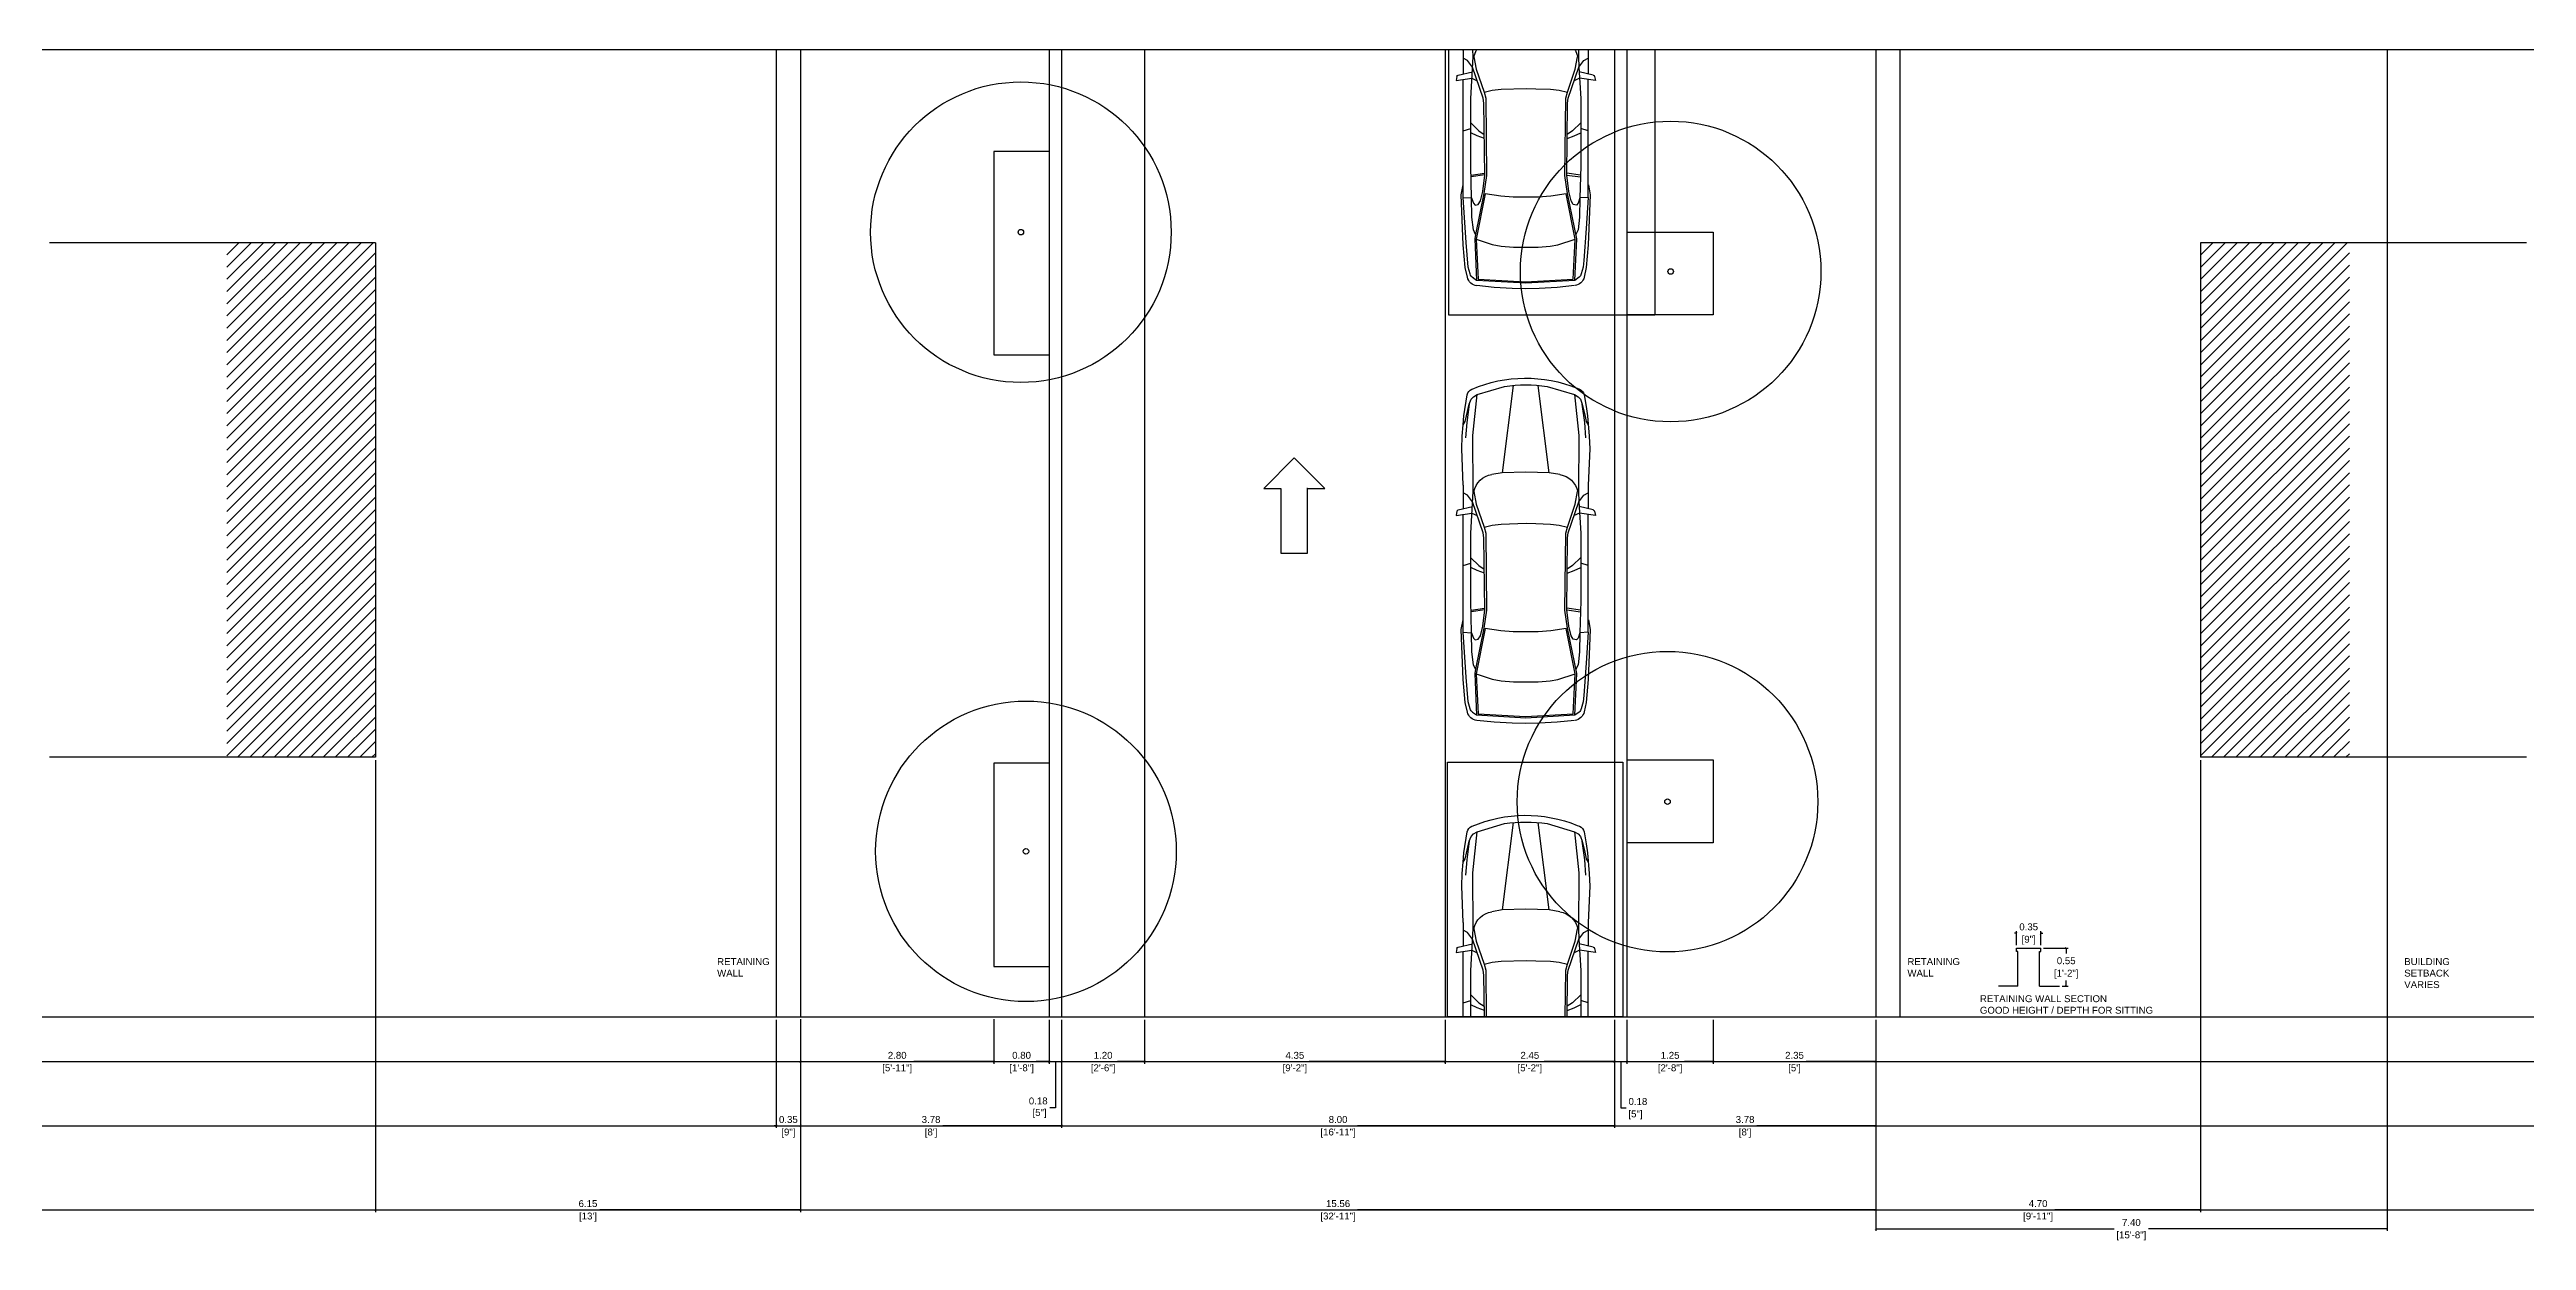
# Model space of a CAD drawing. Extents: x 4 to 262, y -261 to 351.
# Drawn here: x 37.07 to 72.91, y -237.26 to -220.03 of the extents above; entities that cross this region are included whole.
import ezdxf
from ezdxf.xclip import XClip

# ---------------------------------------------------------------- set-up
doc = ezdxf.new("R2010")
doc.units = 0
doc.header["$LTSCALE"] = 0.1
doc.header["$MEASUREMENT"] = 0
doc.header["$XCLIPFRAME"] = 2
doc.header["$PDMODE"] = 3
doc.layers.get('0').update_dxf_attribs({"color": 102})
for name, color, linetype in [('Cars', 4, 'Continuous'), ('Details', 9, 'Continuous'), ('Edge', 1, 'Continuous'), ('HIDDEN', 204, 'Continuous'), ('Lane Stripes', 2, 'Continuous'), ('Poche', 6, 'Continuous'), ('Text', 7, 'Continuous'), ('Trees', 3, 'Continuous')]:
    doc.layers.add(name, color=color, linetype=linetype)
doc.styles.get("Standard").update_dxf_attribs({"font": 'Arial.ttf'})
doc.dimstyles.get("Standard").update_dxf_attribs({"dimtxt": 0.1, "dimasz": 0.03, "dimexe": 0.03, "dimexo": 0.04, "dimgap": 0.04, "dimtad": 0, "dimtih": 1, "dimtoh": 1, "dimzin": 0, "dimdsep": 46, "dimtxsty": 'Standard', "dimblk": 'ARCHTICK', "dimblk1": 'ARCHTICK', "dimblk2": 'ARCHTICK', "dimcen": 0.09, "dimclrd": 256, "dimclre": 256, "dimadec": 0, "dimazin": 0, "dimtfac": 1, "dimtofl": 0, "dimtmove": 1, "dimatfit": 3, "dimfxl": 1, "dimtolj": 1, "dimtzin": 0, "dimlwe": -1, "dimarcsym": 0})

# ---------------------------------------------------------------- blocks, each defined once
blk = doc.blocks.new('Car 1')
at = {"color": 8, "linetype": 'Continuous'}
for p, q in [((30.089, 21.523), (29.839, 21.496)), ((30.35, 21.538), (30.089, 21.523)), ((30.547, 21.543), (30.35, 21.538)), ((30.743, 21.538), (30.547, 21.543)), ((31.004, 21.523), (30.743, 21.538)), ((31.254, 21.496), (31.004, 21.523)), ((29.672, 21.235), (29.643, 20.905)), ((29.702, 21.376), (29.672, 21.235)), ((29.714, 21.228), (29.683, 20.872)), ((29.742, 21.327), (29.714, 21.228)), ((29.836, 21.421), (29.776, 21.38)), ((29.809, 20.82), (29.836, 21.421)), ((29.83, 20.822), (29.859, 21.401)), ((30.55, 21.463), (29.836, 21.421)), ((29.859, 21.401), (30.542, 21.441)), ((30.542, 21.441), (31.234, 21.401)), ((31.258, 21.421), (30.55, 21.463)), ((31.234, 21.401), (31.263, 20.822)), ((31.321, 21.376), (31.258, 21.421)), ((31.258, 21.421), (31.285, 20.82)), ((31.379, 21.228), (31.351, 21.327)), ((31.389, 21.134), (31.379, 21.228)), ((31.421, 21.235), (31.392, 21.372)), ((31.45, 20.905), (31.421, 21.235)), ((29.643, 20.905), (29.613, 20.182)), ((29.683, 20.872), (29.643, 20.221)), ((29.822, 20.756), (29.809, 20.82)), ((29.83, 20.822), (30.062, 20.899)), ((29.962, 20.168), (29.83, 20.822)), ((30.062, 20.899), (30.191, 20.924)), ((30.191, 20.924), (30.368, 20.938)), ((30.368, 20.938), (30.55, 20.94)), ((30.55, 20.94), (30.725, 20.938)), ((30.725, 20.938), (30.902, 20.924)), ((30.902, 20.924), (31.012, 20.906)), ((31.012, 20.906), (31.263, 20.822)), ((31.263, 20.822), (31.131, 20.168)), ((31.285, 20.82), (31.152, 20.164)), ((31.421, 20.669), (31.389, 21.134)), ((31.48, 20.182), (31.45, 20.905)), ((29.769, 20.504), (29.763, 20.228)), ((29.789, 20.69), (29.769, 20.504)), ((29.822, 20.756), (29.789, 20.69)), ((29.942, 20.164), (29.822, 20.756)), ((31.305, 20.69), (31.272, 20.756)), ((31.324, 20.504), (31.305, 20.69)), ((31.33, 20.228), (31.324, 20.504)), ((31.45, 20.221), (31.421, 20.669)), ((29.613, 20.182), (29.639, 20.04)), ((29.643, 20.221), (29.763, 20.228)), ((29.643, 20.221), (29.643, 18.514)), ((29.763, 20.228), (29.752, 19.766)), ((29.763, 20.228), (29.789, 20.305)), ((29.789, 20.305), (29.814, 20.332)), ((29.814, 20.332), (29.86, 20.322)), ((29.86, 20.322), (29.891, 20.271)), ((29.891, 20.271), (29.924, 20.133)), ((29.924, 20.133), (29.954, 19.896)), ((29.979, 19.902), (29.942, 20.164)), ((30.184, 20.202), (29.962, 20.168)), ((30.365, 20.215), (30.184, 20.202)), ((30.543, 20.217), (30.365, 20.215)), ((30.728, 20.215), (30.543, 20.217)), ((30.909, 20.202), (30.728, 20.215)), ((31.131, 20.168), (30.909, 20.202)), ((31.152, 20.164), (31.114, 19.902)), ((31.169, 20.133), (31.14, 19.896)), ((31.202, 20.271), (31.169, 20.133)), ((31.234, 20.322), (31.202, 20.271)), ((31.279, 20.332), (31.234, 20.322)), ((31.305, 20.305), (31.279, 20.332)), ((31.33, 20.228), (31.305, 20.305)), ((31.342, 19.766), (31.33, 20.228)), ((31.45, 20.221), (31.33, 20.228)), ((31.45, 20.221), (31.45, 18.514)), ((31.454, 20.04), (31.48, 20.182)), ((29.752, 19.766), (29.752, 18.789)), ((29.954, 19.894), (29.755, 19.924)), ((29.755, 19.899), (29.95, 19.87)), ((29.954, 19.896), (29.942, 18.855)), ((29.967, 18.785), (29.979, 19.902)), ((31.114, 19.902), (31.126, 18.785)), ((31.14, 19.896), (31.338, 19.924)), ((31.14, 19.896), (31.151, 18.855)), ((31.341, 19.899), (31.143, 19.87)), ((31.342, 18.789), (31.342, 19.766)), ((29.948, 19.366), (29.843, 19.328)), ((31.145, 19.366), (31.25, 19.328)), ((29.642, 19.256), (29.752, 19.222)), ((29.843, 19.328), (29.752, 19.284)), ((29.752, 19.142), (29.87, 19.256)), ((29.87, 19.256), (29.947, 19.307)), ((31.223, 19.256), (31.146, 19.307)), ((31.344, 19.14), (31.223, 19.256)), ((31.25, 19.328), (31.344, 19.283)), ((31.451, 19.256), (31.342, 19.222)), ((29.752, 18.789), (29.784, 18.185)), ((29.932, 18.784), (29.777, 18.333)), ((29.829, 18.365), (29.943, 18.698)), ((29.942, 18.855), (29.932, 18.784)), ((29.943, 18.698), (29.967, 18.785)), ((29.943, 18.698), (30.062, 18.67)), ((30.062, 18.67), (30.19, 18.655)), ((30.19, 18.655), (30.551, 18.644)), ((30.551, 18.644), (30.691, 18.648)), ((30.691, 18.648), (30.903, 18.655)), ((30.903, 18.655), (31.031, 18.67)), ((31.031, 18.67), (31.15, 18.698)), ((31.126, 18.785), (31.15, 18.698)), ((31.15, 18.698), (31.264, 18.365)), ((31.151, 18.855), (31.161, 18.784)), ((31.161, 18.784), (31.316, 18.333)), ((31.316, 18.333), (31.342, 18.789)), ((29.551, 18.47), (29.538, 18.53)), ((29.538, 18.53), (29.769, 18.496)), ((29.571, 18.449), (29.774, 18.402)), ((29.643, 18.092), (29.643, 18.432)), ((29.777, 18.333), (29.705, 18.239)), ((29.769, 18.496), (29.846, 18.532)), ((29.795, 18.185), (29.829, 18.365)), ((31.325, 18.496), (31.248, 18.532)), ((31.264, 18.365), (31.298, 18.185)), ((31.309, 18.185), (31.316, 18.333)), ((31.316, 18.333), (31.389, 18.239)), ((31.522, 18.449), (31.32, 18.402)), ((31.555, 18.53), (31.325, 18.496)), ((31.45, 18.092), (31.45, 18.432)), ((31.542, 18.47), (31.555, 18.53)), ((29.643, 18.092), (29.62, 17.566)), ((29.705, 18.239), (29.643, 18.204)), ((29.784, 18.185), (29.779, 17.375)), ((30.206, 17.913), (30.054, 17.938)), ((31.039, 17.938), (30.887, 17.913)), ((31.315, 17.375), (31.309, 18.185)), ((31.389, 18.239), (31.451, 18.204)), ((31.473, 17.566), (31.45, 18.092)), ((29.62, 17.566), (29.626, 17.384)), ((30.366, 16.648), (30.206, 17.913)), ((30.547, 17.902), (30.206, 17.913)), ((30.887, 17.913), (30.547, 17.902)), ((30.887, 17.913), (30.727, 16.648)), ((31.467, 17.384), (31.473, 17.566)), ((29.626, 17.384), (29.642, 17.219)), ((29.642, 17.219), (29.672, 17.173)), ((29.642, 17.219), (29.653, 17.087)), ((29.694, 17.185), (29.676, 17.408)), ((29.779, 17.375), (29.843, 16.78)), ((31.251, 16.78), (31.315, 17.375)), ((31.417, 17.408), (31.4, 17.185)), ((31.421, 17.173), (31.451, 17.219)), ((31.441, 17.087), (31.467, 17.384)), ((29.653, 17.087), (29.701, 16.784)), ((29.672, 17.173), (29.689, 17.09)), ((29.689, 17.09), (29.73, 16.918)), ((29.73, 16.918), (29.694, 17.185)), ((29.73, 16.918), (29.756, 16.848)), ((29.756, 16.848), (29.789, 16.813)), ((31.305, 16.813), (31.338, 16.848)), ((31.338, 16.848), (31.363, 16.918)), ((31.4, 17.185), (31.363, 16.918)), ((31.363, 16.918), (31.4, 17.074)), ((31.392, 16.784), (31.421, 16.954)), ((31.4, 17.074), (31.421, 17.173)), ((31.421, 16.954), (31.441, 17.087)), ((29.789, 16.813), (29.843, 16.78)), ((29.843, 16.78), (30.238, 16.663)), ((30.547, 16.543), (30.547, 16.543)), ((30.855, 16.663), (31.251, 16.78)), ((31.251, 16.78), (31.305, 16.813)), ((31.293, 16.689), (31.324, 16.702))]:
    blk.add_line(p, q, dxfattribs=at)
for centre, radius, start, end in [((29.857, 21.339), 0.159, 96.1654, 166.417), ((29.844, 21.298), 0.106, 124.732, 163.999), ((31.237, 21.339), 0.159, 12.0139, 81.7918), ((31.249, 21.298), 0.106, 16.0009, 47.497), ((29.577, 18.475), 0.0265, 191.8561, 256.8464), ((31.516, 18.475), 0.0265, 283.1524, 348.1427), ((30.107, 18.253), 0.32, 192.2413, 260.4689), ((30.987, 18.253), 0.319, 279.531, 347.7586), ((29.805, 16.802), 0.106, 189.5619, 249.9003), ((30.547, 18.523), 1.98, 246.8697, 292.1307), ((30.547, 18.805), 2.164, 261.8061, 278.1938), ((31.288, 16.802), 0.106, 290.0997, 350.438)]:
    blk.add_arc(centre, radius, start, end, dxfattribs=at)
blk = doc.blocks.new('Tree 1')
for radius in [2.175, 0.04]:
    blk.add_circle((19.781, 19.848), radius)
blk = doc.blocks.new('_ArchTick')
at = {"color": 0, "linetype": 'ByBlock', "const_width": 0.15}
blk.add_lwpolyline([(-0.5, -0.5), (0.5, 0.5)], dxfattribs=at)
blk = doc.blocks.new('*D175')
at = {"layer": 'Defpoints', "color": 0, "transparency": 16777216}
for p in [(47.936, -234.026), (63.496, -234.026), (63.496, -236.819)]:
    blk.add_point(p, dxfattribs=at)
at = {"layer": 'Text', "transparency": 16777216}
for p, q in [((47.936, -234.066), (47.936, -236.849)), ((63.496, -234.066), (63.496, -236.849))]:
    blk.add_line(p, q, dxfattribs=at)
at = {"layer": 'Text', "lineweight": -2, "transparency": 16777216}
for p, q in [((47.936, -236.819), (55.436, -236.819)), ((63.496, -236.819), (55.997, -236.819))]:
    blk.add_line(p, q, dxfattribs=at)
at = {"layer": 'Text', "lineweight": -2, "transparency": 16777216, "xscale": 0.03, "yscale": 0.03, "zscale": 0.03, "rotation": 180}
blk.add_blockref('_ArchTick', (47.936, -236.819), dxfattribs=at)
at = {"layer": 'Text', "lineweight": -2, "transparency": 16777216, "xscale": 0.03, "yscale": 0.03, "zscale": 0.03}
blk.add_blockref('_ArchTick', (63.496, -236.819), dxfattribs=at)
at = {"layer": 'Text', "color": 0, "transparency": 16777216, "char_height": 0.1, "attachment_point": 5}
for s, insert in [('\\A1;[32\'-11"]', (55.716, -236.922)), ('\\A1;15.56', (55.716, -236.728))]:
    blk.add_mtext(s, dxfattribs=dict(at, insert=insert))
blk = doc.blocks.new('*D176')
at = {"layer": 'Defpoints', "color": 0, "transparency": 16777216}
for p in [(68.196, -230.268), (63.496, -234.066), (63.496, -236.819)]:
    blk.add_point(p, dxfattribs=at)
at = {"layer": 'Text', "transparency": 16777216}
for p, q in [((68.196, -230.308), (68.196, -236.849)), ((63.496, -234.106), (63.496, -236.849))]:
    blk.add_line(p, q, dxfattribs=at)
at = {"layer": 'Text', "lineweight": -2, "transparency": 16777216}
for p, q in [((63.496, -236.819), (65.604, -236.819)), ((68.196, -236.819), (66.088, -236.819))]:
    blk.add_line(p, q, dxfattribs=at)
at = {"layer": 'Text', "lineweight": -2, "transparency": 16777216, "xscale": 0.03, "yscale": 0.03, "zscale": 0.03, "rotation": 180}
blk.add_blockref('_ArchTick', (63.496, -236.819), dxfattribs=at)
at = {"layer": 'Text', "lineweight": -2, "transparency": 16777216, "xscale": 0.03, "yscale": 0.03, "zscale": 0.03}
blk.add_blockref('_ArchTick', (68.196, -236.819), dxfattribs=at)
at = {"layer": 'Text', "color": 0, "transparency": 16777216, "char_height": 0.1, "attachment_point": 5}
for s, insert in [('\\A1;[9\'-11"]', (65.846, -236.922)), ('\\A1;4.70', (65.846, -236.728))]:
    blk.add_mtext(s, dxfattribs=dict(at, insert=insert))
blk = doc.blocks.new('*D177')
at = {"layer": 'Defpoints', "color": 0, "transparency": 16777216}
for p in [(70.896, -230.268), (63.496, -234.026), (70.896, -237.091)]:
    blk.add_point(p, dxfattribs=at)
at = {"layer": 'Text', "transparency": 16777216}
for p, q in [((70.896, -230.308), (70.896, -237.121)), ((63.496, -234.066), (63.496, -237.121))]:
    blk.add_line(p, q, dxfattribs=at)
at = {"layer": 'Text', "lineweight": -2, "transparency": 16777216}
for p, q in [((63.496, -237.091), (66.949, -237.091)), ((70.896, -237.091), (67.444, -237.091))]:
    blk.add_line(p, q, dxfattribs=at)
at = {"layer": 'Text', "lineweight": -2, "transparency": 16777216, "xscale": 0.03, "yscale": 0.03, "zscale": 0.03, "rotation": 180}
blk.add_blockref('_ArchTick', (63.496, -237.091), dxfattribs=at)
at = {"layer": 'Text', "lineweight": -2, "transparency": 16777216, "xscale": 0.03, "yscale": 0.03, "zscale": 0.03}
blk.add_blockref('_ArchTick', (70.896, -237.091), dxfattribs=at)
at = {"layer": 'Text', "color": 0, "transparency": 16777216, "char_height": 0.1, "attachment_point": 5}
for s, insert in [('\\A1;[15\'-8"]', (67.196, -237.195)), ('\\A1;7.40', (67.196, -237.001))]:
    blk.add_mtext(s, dxfattribs=dict(at, insert=insert))
blk = doc.blocks.new('*D178')
at = {"layer": 'Defpoints', "color": 0, "transparency": 16777216}
for p in [(47.936, -234.026), (51.716, -234.026), (51.716, -235.602)]:
    blk.add_point(p, dxfattribs=at)
at = {"layer": 'Text', "transparency": 16777216}
for p, q in [((47.936, -234.066), (47.936, -235.632)), ((51.716, -234.066), (51.716, -235.632))]:
    blk.add_line(p, q, dxfattribs=at)
at = {"layer": 'Text', "lineweight": -2, "transparency": 16777216}
for p, q in [((47.936, -235.602), (49.657, -235.602)), ((51.716, -235.602), (49.995, -235.602))]:
    blk.add_line(p, q, dxfattribs=at)
at = {"layer": 'Text', "lineweight": -2, "transparency": 16777216, "xscale": 0.03, "yscale": 0.03, "zscale": 0.03, "rotation": 180}
blk.add_blockref('_ArchTick', (47.936, -235.602), dxfattribs=at)
at = {"layer": 'Text', "lineweight": -2, "transparency": 16777216, "xscale": 0.03, "yscale": 0.03, "zscale": 0.03}
blk.add_blockref('_ArchTick', (51.716, -235.602), dxfattribs=at)
at = {"layer": 'Text', "color": 0, "transparency": 16777216, "char_height": 0.1, "attachment_point": 5}
for s, insert in [('\\A1;3.78', (49.826, -235.511)), ("\\A1;[8']", (49.826, -235.706))]:
    blk.add_mtext(s, dxfattribs=dict(at, insert=insert))
blk = doc.blocks.new('*D179')
at = {"layer": 'Defpoints', "color": 0, "transparency": 16777216}
for p in [(51.716, -234.026), (59.716, -234.026), (59.716, -235.602)]:
    blk.add_point(p, dxfattribs=at)
at = {"layer": 'Text', "transparency": 16777216}
for p, q in [((51.716, -234.066), (51.716, -235.632)), ((59.716, -234.066), (59.716, -235.632))]:
    blk.add_line(p, q, dxfattribs=at)
at = {"layer": 'Text', "lineweight": -2, "transparency": 16777216}
for p, q in [((51.716, -235.602), (55.436, -235.602)), ((59.716, -235.602), (55.997, -235.602))]:
    blk.add_line(p, q, dxfattribs=at)
at = {"layer": 'Text', "lineweight": -2, "transparency": 16777216, "xscale": 0.03, "yscale": 0.03, "zscale": 0.03, "rotation": 180}
blk.add_blockref('_ArchTick', (51.716, -235.602), dxfattribs=at)
at = {"layer": 'Text', "lineweight": -2, "transparency": 16777216, "xscale": 0.03, "yscale": 0.03, "zscale": 0.03}
blk.add_blockref('_ArchTick', (59.716, -235.602), dxfattribs=at)
at = {"layer": 'Text', "color": 0, "transparency": 16777216, "char_height": 0.1, "attachment_point": 5}
for s, insert in [('\\A1;8.00', (55.716, -235.511)), ('\\A1;[16\'-11"]', (55.716, -235.706))]:
    blk.add_mtext(s, dxfattribs=dict(at, insert=insert))
blk = doc.blocks.new('*D180')
at = {"layer": 'Defpoints', "color": 0, "transparency": 16777216}
for p in [(59.716, -234.026), (63.496, -234.026), (63.496, -235.602)]:
    blk.add_point(p, dxfattribs=at)
at = {"layer": 'Text', "transparency": 16777216}
for p, q in [((59.716, -234.066), (59.716, -235.632)), ((63.496, -234.066), (63.496, -235.632))]:
    blk.add_line(p, q, dxfattribs=at)
at = {"layer": 'Text', "lineweight": -2, "transparency": 16777216}
for p, q in [((59.716, -235.602), (61.437, -235.602)), ((63.496, -235.602), (61.775, -235.602))]:
    blk.add_line(p, q, dxfattribs=at)
at = {"layer": 'Text', "lineweight": -2, "transparency": 16777216, "xscale": 0.03, "yscale": 0.03, "zscale": 0.03, "rotation": 180}
blk.add_blockref('_ArchTick', (59.716, -235.602), dxfattribs=at)
at = {"layer": 'Text', "lineweight": -2, "transparency": 16777216, "xscale": 0.03, "yscale": 0.03, "zscale": 0.03}
blk.add_blockref('_ArchTick', (63.496, -235.602), dxfattribs=at)
at = {"layer": 'Text', "color": 0, "transparency": 16777216, "char_height": 0.1, "attachment_point": 5}
for s, insert in [('\\A1;3.78', (61.606, -235.511)), ("\\A1;[8']", (61.606, -235.706))]:
    blk.add_mtext(s, dxfattribs=dict(at, insert=insert))
blk = doc.blocks.new('*D181')
at = {"layer": 'Defpoints', "color": 0, "transparency": 16777216}
for p in [(47.586, -234.026), (47.936, -234.066), (47.586, -235.602)]:
    blk.add_point(p, dxfattribs=at)
at = {"layer": 'Text', "transparency": 16777216}
for p, q in [((47.586, -234.066), (47.586, -235.632)), ((47.936, -234.106), (47.936, -235.632))]:
    blk.add_line(p, q, dxfattribs=at)
at = {"layer": 'Text', "lineweight": -2, "transparency": 16777216}
for p, q in [((47.586, -235.602), (47.556, -235.602)), ((47.936, -235.602), (47.966, -235.602))]:
    blk.add_line(p, q, dxfattribs=at)
at = {"layer": 'Text', "lineweight": -2, "transparency": 16777216, "xscale": 0.03, "yscale": 0.03, "zscale": 0.03}
blk.add_blockref('_ArchTick', (47.586, -235.602), dxfattribs=at)
at = {"layer": 'Text', "lineweight": -2, "transparency": 16777216, "xscale": 0.03, "yscale": 0.03, "zscale": 0.03, "rotation": 180}
blk.add_blockref('_ArchTick', (47.936, -235.602), dxfattribs=at)
at = {"layer": 'Text', "color": 0, "transparency": 16777216, "char_height": 0.1, "attachment_point": 5}
for s, insert in [('\\A1;0.35', (47.761, -235.511)), ('\\A1;[9"]', (47.761, -235.706))]:
    blk.add_mtext(s, dxfattribs=dict(at, insert=insert))
blk = doc.blocks.new('*D182')
at = {"layer": 'Defpoints', "color": 0, "transparency": 16777216}
for p in [(51.716, -234.026), (52.916, -234.026), (52.916, -234.673)]:
    blk.add_point(p, dxfattribs=at)
at = {"layer": 'Text', "transparency": 16777216}
for p, q in [((51.716, -234.066), (51.716, -234.703)), ((52.916, -234.066), (52.916, -234.703))]:
    blk.add_line(p, q, dxfattribs=at)
at = {"layer": 'Text', "lineweight": -2, "transparency": 16777216}
for p, q in [((51.716, -234.673), (52.108, -234.673)), ((52.916, -234.673), (52.525, -234.673))]:
    blk.add_line(p, q, dxfattribs=at)
at = {"layer": 'Text', "lineweight": -2, "transparency": 16777216, "xscale": 0.03, "yscale": 0.03, "zscale": 0.03, "rotation": 180}
blk.add_blockref('_ArchTick', (51.716, -234.673), dxfattribs=at)
at = {"layer": 'Text', "lineweight": -2, "transparency": 16777216, "xscale": 0.03, "yscale": 0.03, "zscale": 0.03}
blk.add_blockref('_ArchTick', (52.916, -234.673), dxfattribs=at)
at = {"layer": 'Text', "color": 0, "transparency": 16777216, "char_height": 0.1, "attachment_point": 5}
for s, insert in [('\\A1;[2\'-6"]', (52.316, -234.777)), ('\\A1;1.20', (52.316, -234.582))]:
    blk.add_mtext(s, dxfattribs=dict(at, insert=insert))
blk = doc.blocks.new('*D183')
at = {"layer": 'Defpoints', "color": 0, "transparency": 16777216}
for p in [(52.916, -234.026), (57.266, -234.026), (57.266, -234.673)]:
    blk.add_point(p, dxfattribs=at)
at = {"layer": 'Text', "transparency": 16777216}
for p, q in [((52.916, -234.066), (52.916, -234.703)), ((57.266, -234.066), (57.266, -234.703))]:
    blk.add_line(p, q, dxfattribs=at)
at = {"layer": 'Text', "lineweight": -2, "transparency": 16777216}
for p, q in [((52.916, -234.673), (54.883, -234.673)), ((57.266, -234.673), (55.3, -234.673))]:
    blk.add_line(p, q, dxfattribs=at)
at = {"layer": 'Text', "lineweight": -2, "transparency": 16777216, "xscale": 0.03, "yscale": 0.03, "zscale": 0.03, "rotation": 180}
blk.add_blockref('_ArchTick', (52.916, -234.673), dxfattribs=at)
at = {"layer": 'Text', "lineweight": -2, "transparency": 16777216, "xscale": 0.03, "yscale": 0.03, "zscale": 0.03}
blk.add_blockref('_ArchTick', (57.266, -234.673), dxfattribs=at)
at = {"layer": 'Text', "color": 0, "transparency": 16777216, "char_height": 0.1, "attachment_point": 5}
for s, insert in [('\\A1;[9\'-2"]', (55.091, -234.777)), ('\\A1;4.35', (55.091, -234.582))]:
    blk.add_mtext(s, dxfattribs=dict(at, insert=insert))
blk = doc.blocks.new('*D184')
at = {"layer": 'Defpoints', "color": 0, "transparency": 16777216}
for p in [(57.266, -234.026), (59.716, -234.026), (59.716, -234.673)]:
    blk.add_point(p, dxfattribs=at)
at = {"layer": 'Text', "transparency": 16777216}
for p, q in [((57.266, -234.066), (57.266, -234.703)), ((59.716, -234.066), (59.716, -234.703))]:
    blk.add_line(p, q, dxfattribs=at)
at = {"layer": 'Text', "lineweight": -2, "transparency": 16777216}
for p, q in [((57.266, -234.673), (58.283, -234.673)), ((59.716, -234.673), (58.7, -234.673))]:
    blk.add_line(p, q, dxfattribs=at)
at = {"layer": 'Text', "lineweight": -2, "transparency": 16777216, "xscale": 0.03, "yscale": 0.03, "zscale": 0.03, "rotation": 180}
blk.add_blockref('_ArchTick', (57.266, -234.673), dxfattribs=at)
at = {"layer": 'Text', "lineweight": -2, "transparency": 16777216, "xscale": 0.03, "yscale": 0.03, "zscale": 0.03}
blk.add_blockref('_ArchTick', (59.716, -234.673), dxfattribs=at)
at = {"layer": 'Text', "color": 0, "transparency": 16777216, "char_height": 0.1, "attachment_point": 5}
for s, insert in [('\\A1;[5\'-2"]', (58.491, -234.777)), ('\\A1;2.45', (58.491, -234.582))]:
    blk.add_mtext(s, dxfattribs=dict(at, insert=insert))
blk = doc.blocks.new('*D185')
at = {"layer": 'Defpoints', "color": 0, "transparency": 16777216}
for p in [(59.716, -234.026), (59.896, -234.026), (59.896, -234.673)]:
    blk.add_point(p, dxfattribs=at)
at = {"layer": 'Text', "transparency": 16777216}
for p, q in [((59.716, -234.066), (59.716, -234.703)), ((59.896, -234.066), (59.896, -234.703))]:
    blk.add_line(p, q, dxfattribs=at)
at = {"layer": 'Text', "lineweight": -2, "transparency": 16777216}
for p, q in [((59.716, -234.673), (59.896, -234.673)), ((59.806, -234.673), (59.806, -235.34)), ((59.806, -235.34), (59.886, -235.34))]:
    blk.add_line(p, q, dxfattribs=at)
at = {"layer": 'Text', "lineweight": -2, "transparency": 16777216, "xscale": 0.03, "yscale": 0.03, "zscale": 0.03, "rotation": 180}
blk.add_blockref('_ArchTick', (59.716, -234.673), dxfattribs=at)
at = {"layer": 'Text', "lineweight": -2, "transparency": 16777216, "xscale": 0.03, "yscale": 0.03, "zscale": 0.03}
blk.add_blockref('_ArchTick', (59.896, -234.673), dxfattribs=at)
at = {"layer": 'Text', "color": 0, "transparency": 16777216, "char_height": 0.1, "attachment_point": 5}
for s, insert in [('\\A1;0.18', (60.055, -235.25)), ('\\A1;[5"]', (60.02, -235.444))]:
    blk.add_mtext(s, dxfattribs=dict(at, insert=insert))
blk = doc.blocks.new('*D186')
at = {"layer": 'Defpoints', "color": 0, "transparency": 16777216}
for p in [(59.896, -234.026), (61.146, -234.026), (61.146, -234.673)]:
    blk.add_point(p, dxfattribs=at)
at = {"layer": 'Text', "transparency": 16777216}
for p, q in [((59.896, -234.066), (59.896, -234.703)), ((61.146, -234.066), (61.146, -234.703))]:
    blk.add_line(p, q, dxfattribs=at)
at = {"layer": 'Text', "lineweight": -2, "transparency": 16777216}
for p, q in [((59.896, -234.673), (60.313, -234.673)), ((61.146, -234.673), (60.73, -234.673))]:
    blk.add_line(p, q, dxfattribs=at)
at = {"layer": 'Text', "lineweight": -2, "transparency": 16777216, "xscale": 0.03, "yscale": 0.03, "zscale": 0.03, "rotation": 180}
blk.add_blockref('_ArchTick', (59.896, -234.673), dxfattribs=at)
at = {"layer": 'Text', "lineweight": -2, "transparency": 16777216, "xscale": 0.03, "yscale": 0.03, "zscale": 0.03}
blk.add_blockref('_ArchTick', (61.146, -234.673), dxfattribs=at)
at = {"layer": 'Text', "color": 0, "transparency": 16777216, "char_height": 0.1, "attachment_point": 5}
for s, insert in [('\\A1;[2\'-8"]', (60.521, -234.777)), ('\\A1;1.25', (60.521, -234.582))]:
    blk.add_mtext(s, dxfattribs=dict(at, insert=insert))
blk = doc.blocks.new('*D187')
at = {"layer": 'Defpoints', "color": 0, "transparency": 16777216}
for p in [(61.146, -234.026), (63.496, -234.026), (63.496, -234.673)]:
    blk.add_point(p, dxfattribs=at)
at = {"layer": 'Text', "transparency": 16777216}
for p, q in [((61.146, -234.066), (61.146, -234.703)), ((63.496, -234.066), (63.496, -234.703))]:
    blk.add_line(p, q, dxfattribs=at)
at = {"layer": 'Text', "lineweight": -2, "transparency": 16777216}
for p, q in [((61.146, -234.673), (62.15, -234.673)), ((63.496, -234.673), (62.492, -234.673))]:
    blk.add_line(p, q, dxfattribs=at)
at = {"layer": 'Text', "lineweight": -2, "transparency": 16777216, "xscale": 0.03, "yscale": 0.03, "zscale": 0.03, "rotation": 180}
blk.add_blockref('_ArchTick', (61.146, -234.673), dxfattribs=at)
at = {"layer": 'Text', "lineweight": -2, "transparency": 16777216, "xscale": 0.03, "yscale": 0.03, "zscale": 0.03}
blk.add_blockref('_ArchTick', (63.496, -234.673), dxfattribs=at)
at = {"layer": 'Text', "color": 0, "transparency": 16777216, "char_height": 0.1, "attachment_point": 5}
for s, insert in [('\\A1;2.35', (62.321, -234.582)), ("\\A1;[5']", (62.321, -234.777))]:
    blk.add_mtext(s, dxfattribs=dict(at, insert=insert))
blk = doc.blocks.new('*D188')
at = {"layer": 'Defpoints', "color": 0, "transparency": 16777216}
for p in [(51.536, -234.026), (51.716, -234.026), (51.716, -234.673)]:
    blk.add_point(p, dxfattribs=at)
at = {"layer": 'Text', "transparency": 16777216}
for p, q in [((51.536, -234.066), (51.536, -234.703)), ((51.716, -234.066), (51.716, -234.703))]:
    blk.add_line(p, q, dxfattribs=at)
at = {"layer": 'Text', "lineweight": -2, "transparency": 16777216}
for p, q in [((51.536, -234.673), (51.716, -234.673)), ((51.626, -234.673), (51.626, -235.34)), ((51.626, -235.34), (51.546, -235.34))]:
    blk.add_line(p, q, dxfattribs=at)
at = {"layer": 'Text', "lineweight": -2, "transparency": 16777216, "xscale": 0.03, "yscale": 0.03, "zscale": 0.03, "rotation": 180}
blk.add_blockref('_ArchTick', (51.536, -234.673), dxfattribs=at)
at = {"layer": 'Text', "lineweight": -2, "transparency": 16777216, "xscale": 0.03, "yscale": 0.03, "zscale": 0.03}
blk.add_blockref('_ArchTick', (51.716, -234.673), dxfattribs=at)
at = {"layer": 'Text', "color": 0, "transparency": 16777216, "insert": (51.377, -235.34), "char_height": 0.1, "attachment_point": 5}
blk.add_mtext('\\A1;0.18\\P [5"]', dxfattribs=at)
blk = doc.blocks.new('*D189')
at = {"layer": 'Defpoints', "color": 0, "transparency": 16777216}
for p in [(50.736, -234.02), (51.536, -234.026), (50.736, -234.673)]:
    blk.add_point(p, dxfattribs=at)
at = {"layer": 'Text', "transparency": 16777216}
for p, q in [((50.736, -234.06), (50.736, -234.703)), ((51.536, -234.066), (51.536, -234.703))]:
    blk.add_line(p, q, dxfattribs=at)
at = {"layer": 'Text', "lineweight": -2, "transparency": 16777216}
for p, q in [((50.736, -234.673), (50.928, -234.673)), ((51.536, -234.673), (51.345, -234.673))]:
    blk.add_line(p, q, dxfattribs=at)
at = {"layer": 'Text', "lineweight": -2, "transparency": 16777216, "xscale": 0.03, "yscale": 0.03, "zscale": 0.03, "rotation": 180}
blk.add_blockref('_ArchTick', (50.736, -234.673), dxfattribs=at)
at = {"layer": 'Text', "lineweight": -2, "transparency": 16777216, "xscale": 0.03, "yscale": 0.03, "zscale": 0.03}
blk.add_blockref('_ArchTick', (51.536, -234.673), dxfattribs=at)
at = {"layer": 'Text', "color": 0, "transparency": 16777216, "char_height": 0.1, "attachment_point": 5}
for s, insert in [('\\A1;[1\'-8"]', (51.136, -234.777)), ('\\A1;0.80', (51.136, -234.582))]:
    blk.add_mtext(s, dxfattribs=dict(at, insert=insert))
blk = doc.blocks.new('*D190')
at = {"layer": 'Defpoints', "color": 0, "transparency": 16777216}
for p in [(47.936, -234.02), (50.736, -234.02), (47.936, -234.673)]:
    blk.add_point(p, dxfattribs=at)
at = {"layer": 'Text', "transparency": 16777216}
for p, q in [((47.936, -234.06), (47.936, -234.703)), ((50.736, -234.06), (50.736, -234.703))]:
    blk.add_line(p, q, dxfattribs=at)
at = {"layer": 'Text', "lineweight": -2, "transparency": 16777216}
for p, q in [((47.936, -234.673), (49.094, -234.673)), ((50.736, -234.673), (49.578, -234.673))]:
    blk.add_line(p, q, dxfattribs=at)
at = {"layer": 'Text', "lineweight": -2, "transparency": 16777216, "xscale": 0.03, "yscale": 0.03, "zscale": 0.03, "rotation": 180}
blk.add_blockref('_ArchTick', (47.936, -234.673), dxfattribs=at)
at = {"layer": 'Text', "lineweight": -2, "transparency": 16777216, "xscale": 0.03, "yscale": 0.03, "zscale": 0.03}
blk.add_blockref('_ArchTick', (50.736, -234.673), dxfattribs=at)
at = {"layer": 'Text', "color": 0, "transparency": 16777216, "char_height": 0.1, "attachment_point": 5}
for s, insert in [('\\A1;[5\'-11"]', (49.336, -234.777)), ('\\A1;2.80', (49.336, -234.582))]:
    blk.add_mtext(s, dxfattribs=dict(at, insert=insert))
blk = doc.blocks.new('*D191')
at = {"layer": 'Defpoints', "color": 0, "transparency": 16777216}
for p in [(65.885, -233.029), (66.154, -233.579), (66.253, -233.579)]:
    blk.add_point(p, dxfattribs=at)
at = {"layer": 'Text', "transparency": 16777216}
for p, q in [((65.925, -233.029), (66.283, -233.029)), ((66.194, -233.579), (66.283, -233.579))]:
    blk.add_line(p, q, dxfattribs=at)
at = {"layer": 'Text', "lineweight": -2, "transparency": 16777216}
for p, q in [((66.253, -233.029), (66.253, -233.11)), ((66.253, -233.579), (66.253, -233.498))]:
    blk.add_line(p, q, dxfattribs=at)
at = {"layer": 'Text', "lineweight": -2, "transparency": 16777216, "xscale": 0.03, "yscale": 0.03, "zscale": 0.03}
for p, rotation in [((66.253, -233.029), 90), ((66.253, -233.579), 270)]:
    blk.add_blockref('_ArchTick', p, dxfattribs=dict(at, rotation=rotation))
at = {"layer": 'Text', "color": 0, "transparency": 16777216, "char_height": 0.1, "attachment_point": 5}
for s, insert in [('\\A1;[1\'-2"]', (66.253, -233.408)), ('\\A1;0.55', (66.253, -233.213))]:
    blk.add_mtext(s, dxfattribs=dict(at, insert=insert))
blk = doc.blocks.new('*D192')
at = {"layer": 'Defpoints', "color": 0, "transparency": 16777216}
for p in [(65.885, -232.813), (65.535, -233.029), (65.885, -233.029)]:
    blk.add_point(p, dxfattribs=at)
at = {"layer": 'Text', "lineweight": -2, "transparency": 16777216}
for p, q in [((65.535, -232.813), (65.505, -232.813)), ((65.885, -232.813), (65.915, -232.813))]:
    blk.add_line(p, q, dxfattribs=at)
at = {"layer": 'Text', "transparency": 16777216}
for p, q in [((65.535, -232.989), (65.535, -232.783)), ((65.885, -232.989), (65.885, -232.783))]:
    blk.add_line(p, q, dxfattribs=at)
at = {"layer": 'Text', "lineweight": -2, "transparency": 16777216, "xscale": 0.03, "yscale": 0.03, "zscale": 0.03}
blk.add_blockref('_ArchTick', (65.535, -232.813), dxfattribs=at)
at = {"layer": 'Text', "lineweight": -2, "transparency": 16777216, "xscale": 0.03, "yscale": 0.03, "zscale": 0.03, "rotation": 180}
blk.add_blockref('_ArchTick', (65.885, -232.813), dxfattribs=at)
at = {"layer": 'Text', "color": 0, "transparency": 16777216, "char_height": 0.1, "attachment_point": 5}
for s, insert in [('\\A1;0.35', (65.71, -232.723)), ('\\A1;[9"]', (65.71, -232.917))]:
    blk.add_mtext(s, dxfattribs=dict(at, insert=insert))
blk = doc.blocks.new('*D194')
at = {"layer": 'Defpoints', "color": 0, "transparency": 16777216}
for p in [(41.786, -230.268), (47.936, -234.026), (47.936, -236.819)]:
    blk.add_point(p, dxfattribs=at)
at = {"layer": 'Text', "transparency": 16777216}
for p, q in [((41.786, -230.308), (41.786, -236.849)), ((47.936, -234.066), (47.936, -236.849))]:
    blk.add_line(p, q, dxfattribs=at)
at = {"layer": 'Text', "lineweight": -2, "transparency": 16777216}
for p, q in [((41.786, -236.819), (44.691, -236.819)), ((47.936, -236.819), (45.032, -236.819))]:
    blk.add_line(p, q, dxfattribs=at)
at = {"layer": 'Text', "lineweight": -2, "transparency": 16777216, "xscale": 0.03, "yscale": 0.03, "zscale": 0.03, "rotation": 180}
blk.add_blockref('_ArchTick', (41.786, -236.819), dxfattribs=at)
at = {"layer": 'Text', "lineweight": -2, "transparency": 16777216, "xscale": 0.03, "yscale": 0.03, "zscale": 0.03}
blk.add_blockref('_ArchTick', (47.936, -236.819), dxfattribs=at)
at = {"layer": 'Text', "color": 0, "transparency": 16777216, "char_height": 0.1, "attachment_point": 5}
for s, insert in [('\\A1;6.15', (44.861, -236.728)), ("\\A1;[13']", (44.861, -236.922))]:
    blk.add_mtext(s, dxfattribs=dict(at, insert=insert))

msp = doc.modelspace()

# ---------------------------------------------------------------- hatches: boundary and pattern name
at = {"layer": 'HIDDEN'}
h = msp.add_hatch(dxfattribs=at)
h.set_pattern_fill('ANSI31', color=1)
h.set_pattern_definition([(45, (-6.70125, -224.07953), (-0.08838835, 0.08838835), [])])
h.paths.add_polyline_path([(41.786, -222.823), (39.636, -222.823), (39.636, -230.268), (41.786, -230.268)])
h = msp.add_hatch(dxfattribs=at)
h.set_pattern_fill('ANSI31', color=1)
h.set_pattern_definition([(45, (21.86345, -224.07953), (-0.08838835, 0.08838835), [])])
h.paths.add_polyline_path([(70.351, -222.823), (68.201, -222.823), (68.201, -230.268), (70.351, -230.268)])

# ---------------------------------------------------------------- linework, layer by layer
at = {"layer": 'Cars'}
msp.add_lwpolyline([(55.082, -225.936), (54.64, -226.378), (54.89, -226.378), (54.89, -227.315), (55.274, -227.315), (55.274, -226.378), (55.265, -226.378), (55.524, -226.378)], close=True, dxfattribs=at)
at = {"layer": 'Details'}
for p, q in [((51.536, -220.026), (51.536, -234.026)), ((59.896, -220.026), (59.896, -234.026)), ((51.536, -221.5), (50.736, -221.5)), ((50.736, -221.5), (50.736, -224.443)), ((59.896, -222.667), (61.146, -222.667)), ((61.146, -222.667), (61.146, -223.867)), ((61.146, -223.867), (59.896, -223.867)), ((50.736, -224.443), (51.536, -224.443)), ((51.536, -230.354), (50.736, -230.354)), ((50.736, -230.354), (50.736, -233.297)), ((59.896, -230.304), (61.146, -230.304)), ((61.146, -230.304), (61.146, -231.504)), ((61.146, -231.504), (59.896, -231.504)), ((50.736, -233.297), (51.536, -233.297))]:
    msp.add_line(p, q, dxfattribs=at)
at = {"layer": 'Edge'}
for p, q in [((47.586, -220.026), (47.586, -234.026)), ((47.936, -220.026), (47.936, -234.026)), ((51.716, -220.026), (51.716, -234.026)), ((59.716, -220.026), (59.716, -234.026)), ((63.496, -220.026), (63.496, -234.026)), ((63.846, -220.026), (63.846, -234.026))]:
    msp.add_line(p, q, dxfattribs=at)
for p in [(7.526, -220.026), (14.319, -234.026)]:
    msp.add_xline(p, (1, 0), dxfattribs=at)
at = {"layer": 'HIDDEN'}
for p in [(85.029, -234.673), (85.029, -235.602), (85.029, -236.819)]:
    msp.add_xline(p, (1, 0), dxfattribs=at)
at = {"layer": 'Lane Stripes'}
for p, q in [((52.916, -220.026), (52.916, -234.026)), ((57.266, -220.026), (57.266, -234.026))]:
    msp.add_line(p, q, dxfattribs=at)
at = {"layer": 'Poche'}
for p, q in [((70.896, -220.026), (70.896, -234.026)), ((41.786, -222.823), (37.069, -222.823)), ((41.786, -222.823), (41.786, -230.268)), ((68.196, -222.823), (68.196, -230.268)), ((72.914, -222.823), (68.196, -222.823)), ((41.786, -230.268), (37.069, -230.268)), ((72.914, -230.268), (68.196, -230.268)), ((65.535, -233.079), (65.535, -233.029)), ((65.535, -233.029), (65.885, -233.029)), ((65.555, -233.079), (65.535, -233.079)), ((65.555, -233.579), (65.555, -233.079)), ((65.865, -233.579), (65.865, -233.079)), ((65.865, -233.079), (65.885, -233.079)), ((65.885, -233.079), (65.885, -233.029)), ((65.555, -233.579), (65.274, -233.579)), ((65.865, -233.579), (66.154, -233.579))]:
    msp.add_line(p, q, dxfattribs=at)

# ---------------------------------------------------------------- block references
at = {"layer": 'HIDDEN'}
ref = msp.add_blockref('Car 1', (27.885, -201.946), dxfattribs=dict(at, xscale=-1, rotation=180))
XClip(ref).set_block_clipping_path([(29.4339731167, 18.0800128801), (32.4150355653, 21.9255684125)])
at = {"layer": 'HIDDEN', "xscale": -1, "rotation": 180}
msp.add_blockref('Car 1', (27.885, -208.238), dxfattribs=at)
at = {"layer": 'HIDDEN'}
ref = msp.add_blockref('Car 1', (27.885, -214.565), dxfattribs=dict(at, xscale=-1, rotation=180))
XClip(ref).set_block_clipping_path([(29.4125626453, 15.7747511966), (31.9540938547, 19.4608216002)])
at = {"layer": 'Trees', "rotation": 180}
for p in [(70.907, -202.821), (80.31, -203.39), (80.264, -211.063), (70.98, -211.781)]:
    msp.add_blockref('Tree 1', p, dxfattribs=at)

# ---------------------------------------------------------------- texts
at = {"layer": 'Text', "char_height": 0.1, "attachment_point": 1}
for s, width, insert in [('RETAINING WALL', 0.8281, (46.73, -233.175)), ('RETAINING WALL', 0.8281, (63.955, -233.175)), ('BUILDING SETBACK VARIES', 0.8281, (71.145, -233.175)), ('RETAINING WALL SECTION\\PGOOD HEIGHT / DEPTH FOR SITTING', 2.66769, (65.004, -233.712))]:
    msp.add_mtext_dynamic_manual_height_columns(s, width=width, gutter_width=1, heights=[0], dxfattribs=dict(at, insert=insert))

# ---------------------------------------------------------------- dimensions: what is measured, and where the dimension line sits
at = {"layer": 'Text'}
for base, p1, p2, picture, middle in [((47.936, -236.819), (41.786, -230.268), (47.936, -234.026), '*D194', (44.861, -236.819)), ((63.496, -236.819), (68.196, -230.268), (63.496, -234.066), '*D176', (65.846, -236.819)), ((70.896, -237.091), (63.496, -234.026), (70.896, -230.268), '*D177', (67.196, -237.091)), ((65.885, -232.813), (65.535, -233.029), (65.885, -233.029), '*D192', (65.71, -232.813)), ((47.586, -235.602), (47.936, -234.066), (47.586, -234.026), '*D181', (47.761, -235.602)), ((47.936, -234.673), (50.736, -234.02), (47.936, -234.02), '*D190', (49.336, -234.673)), ((63.496, -236.819), (47.936, -234.026), (63.496, -234.026), '*D175', (55.716, -236.819)), ((51.716, -235.602), (47.936, -234.026), (51.716, -234.026), '*D178', (49.826, -235.602)), ((50.736, -234.673), (51.536, -234.026), (50.736, -234.02), '*D189', (51.136, -234.673)), ((59.716, -235.602), (51.716, -234.026), (59.716, -234.026), '*D179', (55.716, -235.602)), ((52.916, -234.673), (51.716, -234.026), (52.916, -234.026), '*D182', (52.316, -234.673)), ((57.266, -234.673), (52.916, -234.026), (57.266, -234.026), '*D183', (55.091, -234.673)), ((59.716, -234.673), (57.266, -234.026), (59.716, -234.026), '*D184', (58.491, -234.673)), ((63.496, -235.602), (59.716, -234.026), (63.496, -234.026), '*D180', (61.606, -235.602)), ((59.896, -234.673), (59.716, -234.026), (59.896, -234.026), '*D185', (59.926, -235.34)), ((61.146, -234.673), (59.896, -234.026), (61.146, -234.026), '*D186', (60.521, -234.673)), ((63.496, -234.673), (61.146, -234.026), (63.496, -234.026), '*D187', (62.321, -234.673))]:
    dim = msp.add_linear_dim(base=base, p1=p1, p2=p2, dimstyle='Standard', override={"dimpost": '\\X'}, dxfattribs=at)
    dim.commit()
    dim.dimension.update_dxf_attribs({"geometry": picture, "text_midpoint": middle})
dim = msp.add_linear_dim(base=(66.253, -233.579), p1=(65.885, -233.029), p2=(66.154, -233.579), angle=90, dimstyle='Standard', override={"dimpost": '\\X'}, dxfattribs=at)
dim.commit()
dim.dimension.update_dxf_attribs({"geometry": '*D191', "text_midpoint": (66.253, -233.304)})
dim = msp.add_linear_dim(base=(51.716, -234.673), p1=(51.536, -234.026), p2=(51.716, -234.026), dimstyle='Standard', override={"dimpost": '\\X'}, dxfattribs=at)
dim.commit()
dim.dimension.update_dxf_attribs({"geometry": '*D188', "text_midpoint": (51.506, -235.34), "dimtype": 160})

doc.saveas('drawing.dxf')
